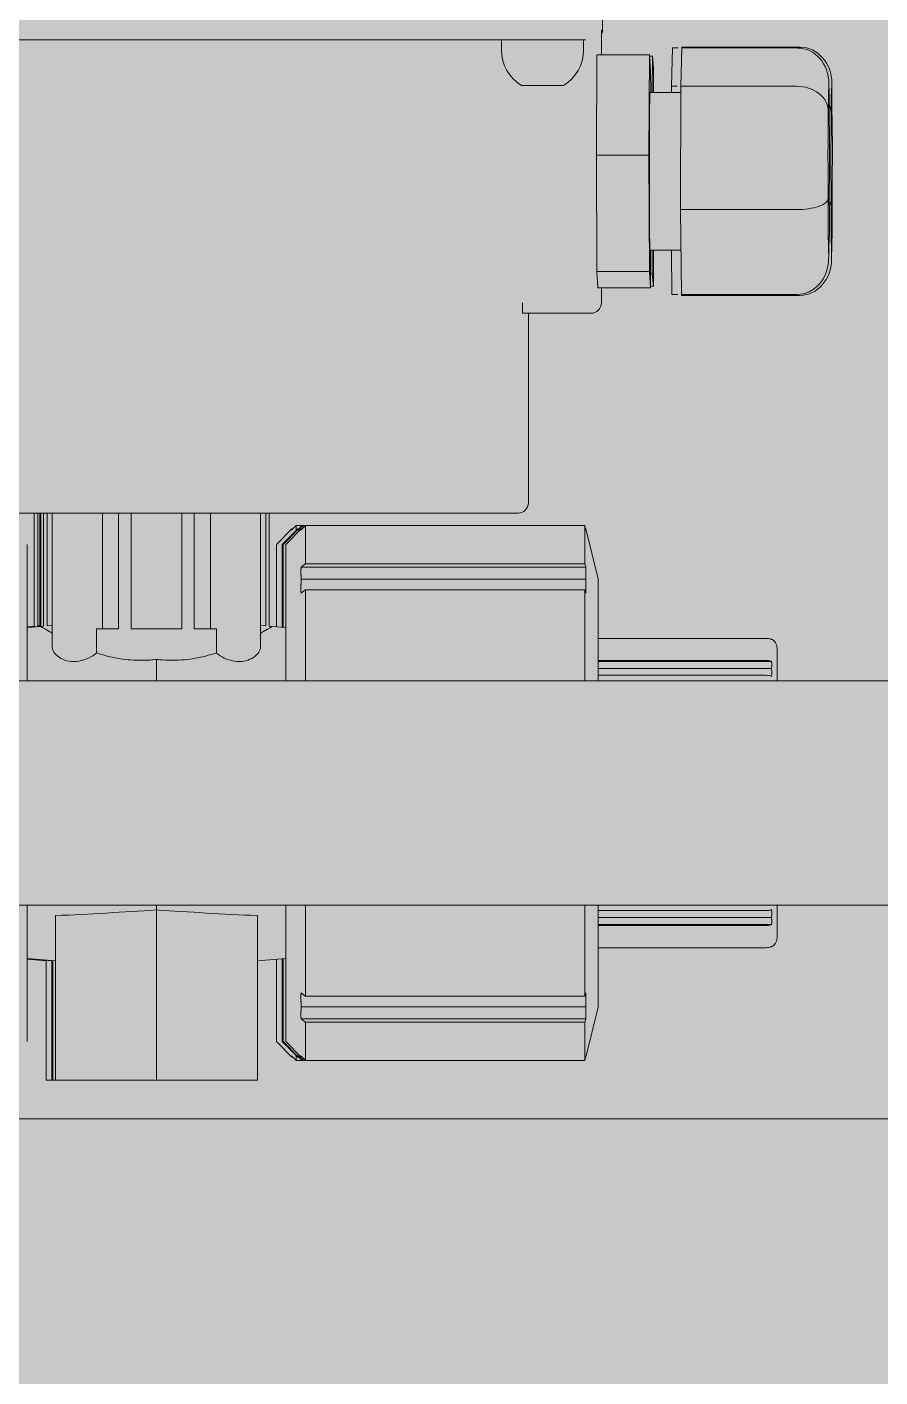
# Model space of a CAD drawing. Header units: centimetres. Extents: x 405564 to 502064, y 46284 to 60634.
# Drawn here: x 484911.67 to 484919.78, y 56693.66 to 56706.49 of the extents above; entities that cross this region are included whole.
import ezdxf

# ---------------------------------------------------------------- set-up
doc = ezdxf.new("R2010")
doc.units = ezdxf.units.CM
doc.layers.get('0').update_dxf_attribs({"color": 8, "lineweight": 9})
doc.layers.add('0-KRCN-MİMARİ-220526', color=8, linetype='Continuous', lineweight=9)
doc.layers.add('Visible (ISO)', color=8, linetype='Continuous', lineweight=18)
doc.layers.add('AS_NOT_MIMARI', color=8, linetype='Continuous')

# ---------------------------------------------------------------- blocks, each defined once
blk = doc.blocks.new('A$Cdfb98813')
h = blk.add_hatch()
h.set_pattern_fill('ANGLE', color=256, scale=0.3)
h.set_pattern_definition([(0, (182.2423, -979.0145), (0, 2.0955), [1.524, -0.5715]), (90, (182.2423, -979.0145), (-2.0955, 1e-16), [1.524, -0.5715])])
h.paths.add_polyline_path([(1918.018, 199.001), (1545.018, 199.001), (1545.018, 300), (1515.018, 300), (1515.018, 199.001), (238.979, 199.001), (238.979, -429.5), (238.979, -658.015), (1918.018, -658.015)])
h.paths.add_polyline_path([(268.979, -429.5), (268.979, 169.001), (1888.018, 169.001), (1888.018, -628.015), (268.979, -628.015), (268.979, -453.5)], flags=16)
h.paths.add_polyline_path([(1888.018, -429.5), (268.979, -429.5), (268.979, -459.5), (1888.018, -459.5)], flags=0)
h = blk.add_hatch()
h.set_pattern_fill('ANGLE', color=256)
h.set_pattern_definition([(0, (-483849.746, -58273.935), (0, 6.985), [5.08, -1.905]), (90, (-483849.746, -58273.935), (-6.985, 4e-16), [5.08, -1.905])])
h.paths.add_polyline_path([(425.139, -15.05), (800.139, -15.05), (800.139, -100), (900, -100), (900.139, -15.05), (1700, -15.05), (1700, -100), (1800, -100), (1800.139, -15.05), (2235.139, -15.05), (2235.139, -206), (425.139, -206.05)])
at = {"layer": 'Visible (ISO)'}
for p, q in [((1067.401, -125.492), (1067.401, -126.092)), ((1066.826, -126.192), (1053.926, -126.192)), ((1066.439, -126.292), (1066.439, -126.192)), ((1066.826, -126.192), (1067.229, -126.192)), ((1067.219, -126.292), (1067.219, -126.192)), ((1067.239, -126.192), (1067.229, -126.192)), ((1068.064, -126.269), (1068.055, -126.633)), ((1068.064, -126.269), (1068.119, -126.269)), ((1068.153, -126.269), (1068.144, -126.633)), ((1068.153, -126.269), (1069.253, -126.269)), ((1068.155, -126.262), (1068.155, -126.269)), ((1068.155, -126.262), (1068.18, -126.262)), ((1068.18, -126.262), (1068.18, -126.269)), ((1068.18, -126.262), (1069.28, -126.262)), ((1067.341, -127.289), (1067.347, -126.335)), ((1067.847, -126.335), (1067.347, -126.335)), ((1067.389, -126.292), (1067.389, -126.335)), ((1067.841, -127.289), (1067.847, -126.335)), ((1067.847, -126.335), (1067.857, -126.487)), ((1067.874, -126.349), (1067.848, -126.349)), ((1067.872, -126.692), (1067.874, -126.349)), ((1067.874, -126.349), (1067.884, -126.466)), ((1067.857, -126.487), (1067.858, -126.692)), ((1067.884, -126.466), (1067.885, -126.692)), ((1066.629, -126.626), (1067.029, -126.626)), ((1068.055, -126.633), (1068.055, -126.692)), ((1068.055, -126.633), (1068.11, -126.633)), ((1068.144, -126.633), (1068.141, -127.806)), ((1068.144, -126.633), (1069.243, -126.633)), ((1069.553, -126.699), (1069.552, -126.604)), ((1069.581, -126.692), (1069.58, -126.598)), ((1068.143, -126.692), (1067.851, -126.692)), ((1069.558, -127.181), (1069.557, -127.086)), ((1069.585, -127.157), (1069.584, -127.064)), ((1069.585, -127.291), (1069.585, -127.158)), ((1067.345, -128.396), (1067.341, -127.289)), ((1067.841, -127.289), (1067.341, -127.289)), ((1067.845, -128.396), (1067.841, -127.289)), ((1069.557, -127.314), (1069.558, -127.182)), ((1068.141, -127.806), (1068.149, -128.614)), ((1068.141, -127.806), (1069.241, -127.806)), ((1069.556, -128.019), (1069.556, -127.886)), ((1069.584, -127.999), (1069.584, -127.866)), ((1069.555, -128.075), (1069.556, -128.023)), ((1069.582, -128.058), (1069.584, -128.003)), ((1068.145, -128.192), (1067.851, -128.192)), ((1067.857, -128.192), (1067.855, -128.549)), ((1067.873, -128.417), (1067.872, -128.192)), ((1067.885, -128.192), (1067.883, -128.535)), ((1068.056, -128.192), (1068.06, -128.614)), ((1069.549, -128.285), (1069.551, -128.233)), ((1069.577, -128.289), (1069.578, -128.234)), ((1067.355, -128.549), (1067.345, -128.396)), ((1067.845, -128.396), (1067.345, -128.396)), ((1067.855, -128.549), (1067.845, -128.396)), ((1067.873, -128.417), (1067.856, -128.417)), ((1067.883, -128.535), (1067.873, -128.417)), ((1067.855, -128.549), (1067.355, -128.549)), ((1067.389, -128.549), (1067.389, -128.692)), ((1067.883, -128.535), (1067.855, -128.535)), ((1068.06, -128.614), (1068.115, -128.614)), ((1068.149, -128.614), (1069.249, -128.614)), ((1068.151, -128.614), (1068.151, -128.621)), ((1068.151, -128.621), (1068.177, -128.621)), ((1068.176, -128.614), (1068.177, -128.621)), ((1068.177, -128.621), (1069.276, -128.621)), ((1066.741, -128.792), (1066.641, -128.792)), ((1066.695, -130.592), (1066.695, -128.792)), ((1067.241, -128.792), (1066.741, -128.792)), ((1067.289, -128.792), (1067.241, -128.792)), ((1066.132, -130.692), (1054.632, -130.692)), ((1061.997, -130.692), (1061.997, -131.766)), ((1062.031, -130.692), (1062.031, -131.763)), ((1062.052, -130.692), (1062.052, -131.766)), ((1062.06, -130.692), (1062.06, -131.766)), ((1062.085, -130.692), (1062.085, -131.766)), ((1062.12, -130.692), (1062.12, -131.763)), ((1062.169, -130.692), (1062.169, -131.962)), ((1062.646, -131.792), (1062.646, -130.692)), ((1062.799, -130.692), (1062.799, -131.792)), ((1062.919, -130.692), (1062.919, -131.792)), ((1063.399, -130.692), (1063.399, -131.792)), ((1063.519, -130.692), (1063.519, -131.792)), ((1063.672, -131.792), (1063.672, -130.692)), ((1064.149, -130.692), (1064.149, -131.962)), ((1064.198, -130.692), (1064.198, -131.763)), ((1064.232, -130.692), (1064.232, -131.766)), ((1066.132, -130.692), (1066.535, -130.692)), ((1066.595, -130.692), (1066.535, -130.692)), ((1066.595, -130.692), (1066.595, -130.692)), ((1064.3, -130.988), (1064.447, -130.841)), ((1064.355, -130.988), (1064.502, -130.841)), ((1064.364, -130.988), (1064.511, -130.841)), ((1064.389, -130.988), (1064.536, -130.841)), ((1064.447, -130.841), (1064.456, -130.841)), ((1064.541, -130.81), (1064.487, -130.81)), ((1064.487, -130.81), (1064.487, -130.857)), ((1064.502, -130.841), (1064.511, -130.841)), ((1064.511, -130.841), (1064.519, -130.841)), ((1064.536, -130.841), (1064.545, -130.841)), ((1064.55, -130.81), (1064.541, -130.81)), ((1064.541, -130.81), (1064.541, -130.819)), ((1064.575, -130.81), (1064.55, -130.81)), ((1064.55, -130.81), (1064.55, -130.836)), ((1067.231, -130.81), (1064.575, -130.81)), ((1064.575, -130.81), (1064.575, -131.172)), ((1067.231, -130.81), (1067.241, -130.852)), ((1067.231, -131.172), (1067.231, -130.81)), ((1067.238, -130.841), (1067.24, -130.841)), ((1067.359, -131.315), (1067.24, -130.841)), ((1061.929, -132.285), (1061.929, -130.988)), ((1064.3, -131.771), (1064.3, -130.988)), ((1064.355, -131.776), (1064.355, -130.988)), ((1064.364, -131.777), (1064.364, -130.988)), ((1064.389, -132.285), (1064.389, -130.988)), ((1067.241, -131.206), (1064.534, -131.206)), ((1064.575, -131.172), (1067.231, -131.172)), ((1067.241, -131.206), (1067.231, -131.172)), ((1064.536, -131.32), (1067.24, -131.32)), ((1067.359, -131.315), (1067.359, -132.285)), ((1067.231, -131.419), (1064.575, -131.419)), ((1064.575, -131.419), (1064.575, -132.285)), ((1067.231, -131.419), (1067.241, -131.453)), ((1067.231, -132.285), (1067.231, -131.419)), ((1061.929, -131.771), (1061.97, -131.768)), ((1061.929, -131.776), (1062.025, -131.768)), ((1061.929, -131.777), (1062.034, -131.768)), ((1061.929, -131.779), (1062.059, -131.768)), ((1061.997, -131.766), (1061.97, -131.768)), ((1062.052, -131.766), (1062.025, -131.768)), ((1062.052, -131.761), (1062.031, -131.763)), ((1062.06, -131.766), (1062.034, -131.768)), ((1062.085, -131.766), (1062.059, -131.768)), ((1062.169, -131.758), (1062.12, -131.763)), ((1062.799, -131.792), (1062.588, -131.792)), ((1062.588, -132.02), (1062.588, -131.792)), ((1062.919, -131.792), (1063.399, -131.792)), ((1063.519, -131.792), (1063.73, -131.792)), ((1063.73, -132.02), (1063.73, -131.792)), ((1064.149, -131.758), (1064.198, -131.763)), ((1064.232, -131.766), (1064.259, -131.768)), ((1064.389, -131.779), (1064.259, -131.768)), ((1067.359, -131.882), (1068.959, -131.882)), ((1069.006, -131.888), (1068.995, -131.888)), ((1069.059, -132.285), (1069.059, -131.977)), ((1063.159, -132.285), (1063.159, -132.082)), ((1068.959, -132.092), (1067.359, -132.092)), ((1069.007, -132.102), (1067.359, -132.102)), ((1069.006, -132.168), (1067.359, -132.168)), ((1056.614, -132.285), (1112.132, -132.285)), ((1067.359, -132.233), (1068.959, -132.233)), ((1056.614, -134.418), (1112.132, -134.418)), ((1061.929, -135.715), (1061.929, -134.418)), ((1063.159, -134.463), (1063.159, -134.418)), ((1063.159, -134.463), (1063.159, -136.082)), ((1064.389, -135.715), (1064.389, -134.418)), ((1064.575, -134.418), (1064.575, -135.284)), ((1067.231, -135.284), (1067.231, -134.418)), ((1067.359, -134.418), (1067.359, -135.388)), ((1068.959, -134.47), (1067.359, -134.47)), ((1069.059, -134.727), (1069.059, -134.418)), ((1062.199, -134.517), (1062.199, -136.082)), ((1064.119, -134.517), (1064.119, -136.082)), ((1069.006, -134.535), (1067.359, -134.535)), ((1069.007, -134.601), (1067.359, -134.601)), ((1067.359, -134.612), (1068.959, -134.612)), ((1068.959, -134.822), (1067.359, -134.822)), ((1069.006, -134.815), (1068.995, -134.815)), ((1061.929, -134.924), (1062.199, -134.948)), ((1061.929, -134.926), (1062.174, -134.948)), ((1061.929, -134.927), (1062.165, -134.948)), ((1061.929, -134.932), (1062.11, -134.948)), ((1062.11, -134.943), (1062.11, -136.082)), ((1062.165, -134.947), (1062.165, -136.082)), ((1062.174, -134.945), (1062.174, -136.082)), ((1064.389, -134.924), (1064.119, -134.948)), ((1064.3, -135.715), (1064.3, -134.932)), ((1064.355, -135.715), (1064.355, -134.927)), ((1064.364, -135.715), (1064.364, -134.926)), ((1067.241, -135.25), (1067.231, -135.284)), ((1064.536, -135.383), (1067.24, -135.383)), ((1064.575, -135.284), (1067.231, -135.284)), ((1067.241, -135.497), (1064.534, -135.497)), ((1067.231, -135.531), (1067.241, -135.497)), ((1067.359, -135.388), (1067.24, -135.862)), ((1067.231, -135.531), (1064.575, -135.531)), ((1064.575, -135.531), (1064.575, -135.893)), ((1067.231, -135.893), (1067.231, -135.531)), ((1064.3, -135.715), (1064.447, -135.862)), ((1064.355, -135.715), (1064.502, -135.862)), ((1064.364, -135.715), (1064.511, -135.862)), ((1064.389, -135.715), (1064.536, -135.862)), ((1064.447, -135.862), (1064.456, -135.862)), ((1064.487, -135.847), (1064.487, -135.893)), ((1064.487, -135.893), (1064.541, -135.893)), ((1064.502, -135.862), (1064.511, -135.862)), ((1064.511, -135.862), (1064.519, -135.862)), ((1064.536, -135.862), (1064.545, -135.862)), ((1064.541, -135.884), (1064.541, -135.893)), ((1064.541, -135.893), (1064.55, -135.893)), ((1064.55, -135.867), (1064.55, -135.893)), ((1064.55, -135.893), (1064.575, -135.893)), ((1064.575, -135.893), (1067.231, -135.893)), ((1067.241, -135.851), (1067.231, -135.893)), ((1067.238, -135.862), (1067.24, -135.862)), ((1062.165, -136.082), (1062.11, -136.082)), ((1062.174, -136.082), (1062.165, -136.082)), ((1062.199, -136.082), (1062.174, -136.082)), ((1063.159, -136.082), (1062.199, -136.082)), ((1063.159, -136.082), (1064.119, -136.082)), ((989.155, -136.45), (1151.675, -136.45))]:
    blk.add_line(p, q, dxfattribs=at)
for centre, radius, start, end in [((1067.301, -126.092), 0.1, 332.7904, 0), ((1066.829, -126.292), 0.39, 180, 239.1437), ((1066.829, -126.292), 0.39, 300.8563, 0), ((1067.289, -128.692), 0.1, 270, 0), ((1066.595, -130.592), 0.1, 270, 0), ((1068.959, -131.977), 0.1, 0, 61.9169), ((1068.959, -134.727), 0.1, 298.0831, 0)]:
    blk.add_arc(centre, radius, start, end, dxfattribs=at)
for centre, major_axis, ratio, start_param, end_param in [((1069.252, -126.608), (-0.003, -0.338), 0.886471, 1.578342, 3.149138), ((1069.28, -126.603), (-0.002, -0.34), 0.881137, 1.576964, 3.147761), ((1069.246, -126.867), (-0.3, 0.004), 0.777691, 3.159586, 4.730383), ((1067.851, -127.442), (0, -0.75), 0.008331, 3.141593, 6.283185), ((1069.273, -126.886), (-0.3, 0.004), 0.752004, 3.158394, 3.515039), ((1069.285, -127.159), (-0.3, -0.001), 0.382752, 3.130959, 3.14375), ((1069.258, -127.183), (-0.3, -0.001), 0.350227, 3.131145, 3.143513), ((1069.244, -127.701), (-0.3, -0.001), 0.350227, 1.560348, 3.131145), ((1069.272, -127.725), (-0.3, -0.001), 0.382752, 2.815094, 3.130959), ((1069.256, -128.017), (-0.3, 0.004), 0.777691, 3.132127, 3.159586), ((1069.284, -127.998), (-0.3, 0.004), 0.752004, 3.133268, 3.158394), ((1069.249, -128.275), (0.003, 0.338), 0.886471, 3.149138, 4.719935), ((1069.277, -128.281), (0.002, 0.34), 0.881137, 3.147761, 4.718557), ((1059.951, -133.352), (7.936, 0), 0.153091, 4.99962, 5.128566), ((1066.367, -133.352), (-7.936, 0), 0.153091, 1.154619, 1.283565), ((1057.205, -135.3), (10.036, 0), 0.629301, 6.270099, 6.291053)]:
    blk.add_ellipse(centre, major_axis=major_axis, ratio=ratio, start_param=start_param, end_param=end_param, dxfattribs=at)
for points, knots in [([(1067.391, -126.099), (1067.391, -126.099), (1067.39, -126.1), (1067.39, -126.102), (1067.39, -126.105), (1067.39, -126.113), (1067.39, -126.121), (1067.39, -126.141), (1067.39, -126.155), (1067.389, -126.187), (1067.389, -126.205), (1067.389, -126.246), (1067.389, -126.269), (1067.389, -126.292)], [0.1657536, 0.1657536, 0.1657536, 0.1657536, 0.1799379, 0.1799379, 0.2084468, 0.2084468, 0.2559441, 0.2559441, 0.3148536, 0.3148536, 0.3770022, 0.3770022, 0.4446661, 0.4446661, 0.4446661, 0.4446661]), ([(1069.551, -126.644), (1069.551, -126.645), (1069.551, -126.645), (1069.551, -126.647), (1069.551, -126.65), (1069.55, -126.665), (1069.548, -126.684), (1069.547, -126.733), (1069.547, -126.764), (1069.547, -126.809), (1069.547, -126.819), (1069.547, -126.829), (1069.547, -126.83), (1069.547, -126.83)], [-0.0022806, -0.0022806, -0.0022806, -0.0022806, 0, 0, 0.0622832, 0.0622832, 0.305307, 0.305307, 0.5483308, 0.5483308, 0.610614, 0.610614, 0.6128945, 0.6128945, 0.6128945, 0.6128945]), ([(1069.579, -126.643), (1069.579, -126.643), (1069.579, -126.643), (1069.578, -126.646), (1069.578, -126.649), (1069.577, -126.668), (1069.575, -126.689), (1069.574, -126.743), (1069.574, -126.775), (1069.574, -126.824), (1069.574, -126.834), (1069.574, -126.845), (1069.574, -126.845), (1069.574, -126.846)], [-0.0022806, -0.0022806, -0.0022806, -0.0022806, 0, 0, 0.0622832, 0.0622832, 0.3053068, 0.3053068, 0.5483304, 0.5483304, 0.6106135, 0.6106135, 0.6128941, 0.6128941, 0.6128941, 0.6128941]), ([(1069.557, -127.101), (1069.557, -127.101), (1069.557, -127.1), (1069.557, -127.083), (1069.557, -127.066), (1069.555, -126.987), (1069.554, -126.928), (1069.553, -126.818), (1069.553, -126.768), (1069.553, -126.712), (1069.553, -126.701), (1069.553, -126.69), (1069.553, -126.69), (1069.553, -126.689)], [-0.0022806, -0.0022806, -0.0022806, -0.0022806, 0, 0, 0.0622833, 0.0622833, 0.3053075, 0.3053075, 0.5483316, 0.5483316, 0.6106149, 0.6106149, 0.6128955, 0.6128955, 0.6128955, 0.6128955]), ([(1069.584, -127.08), (1069.584, -127.079), (1069.584, -127.079), (1069.584, -127.062), (1069.584, -127.046), (1069.583, -126.968), (1069.581, -126.911), (1069.58, -126.805), (1069.581, -126.757), (1069.581, -126.703), (1069.581, -126.693), (1069.58, -126.682), (1069.58, -126.682), (1069.58, -126.681)], [-0.0022806, -0.0022806, -0.0022806, -0.0022806, 0, 0, 0.0622832, 0.0622832, 0.3053069, 0.3053069, 0.5483307, 0.5483307, 0.6106139, 0.6106139, 0.6128945, 0.6128945, 0.6128945, 0.6128945]), ([(1069.545, -126.985), (1069.545, -126.986), (1069.545, -126.986), (1069.545, -127.006), (1069.545, -127.025), (1069.544, -127.12), (1069.543, -127.198), (1069.543, -127.357), (1069.544, -127.437), (1069.544, -127.539), (1069.544, -127.559), (1069.544, -127.581), (1069.544, -127.582), (1069.544, -127.582)], [-0.0022806, -0.0022806, -0.0022806, -0.0022806, 0, 0, 0.0622832, 0.0622832, 0.3053072, 0.3053072, 0.5483312, 0.5483312, 0.6106144, 0.6106144, 0.612895, 0.612895, 0.612895, 0.612895]), ([(1069.573, -127.005), (1069.573, -127.005), (1069.573, -127.006), (1069.573, -127.026), (1069.573, -127.045), (1069.572, -127.141), (1069.571, -127.22), (1069.57, -127.379), (1069.571, -127.46), (1069.572, -127.562), (1069.572, -127.583), (1069.572, -127.604), (1069.572, -127.605), (1069.572, -127.606)], [-0.0022805, -0.0022805, -0.0022805, -0.0022805, 0, 0, 0.0622831, 0.0622831, 0.3053063, 0.3053063, 0.5483296, 0.5483296, 0.6106127, 0.6106127, 0.6128932, 0.6128932, 0.6128932, 0.6128932]), ([(1069.556, -127.898), (1069.556, -127.898), (1069.556, -127.897), (1069.556, -127.877), (1069.556, -127.858), (1069.556, -127.763), (1069.555, -127.686), (1069.556, -127.527), (1069.557, -127.446), (1069.557, -127.345), (1069.557, -127.324), (1069.557, -127.302), (1069.557, -127.302), (1069.557, -127.301)], [-0.0022806, -0.0022806, -0.0022806, -0.0022806, 0, 0, 0.0622833, 0.0622833, 0.3053073, 0.3053073, 0.5483313, 0.5483313, 0.6106146, 0.6106146, 0.6128952, 0.6128952, 0.6128952, 0.6128952]), ([(1069.584, -127.879), (1069.584, -127.878), (1069.584, -127.877), (1069.584, -127.857), (1069.584, -127.838), (1069.584, -127.742), (1069.583, -127.664), (1069.583, -127.504), (1069.584, -127.423), (1069.585, -127.321), (1069.585, -127.301), (1069.585, -127.279), (1069.585, -127.278), (1069.585, -127.278)], [-0.0022805, -0.0022805, -0.0022805, -0.0022805, 0, 0, 0.0622831, 0.0622831, 0.3053064, 0.3053064, 0.5483297, 0.5483297, 0.6106128, 0.6106128, 0.6128934, 0.6128934, 0.6128934, 0.6128934]), ([(1069.549, -128.194), (1069.549, -128.194), (1069.549, -128.193), (1069.548, -128.182), (1069.548, -128.171), (1069.547, -128.115), (1069.545, -128.065), (1069.544, -127.956), (1069.545, -127.896), (1069.545, -127.817), (1069.545, -127.801), (1069.545, -127.783), (1069.545, -127.783), (1069.545, -127.782)], [-0.612894, -0.612894, -0.612894, -0.612894, -0.6106135, -0.6106135, -0.5483303, -0.5483303, -0.3053067, -0.3053067, -0.0622832, -0.0622832, 0, 0, 0.0022806, 0.0022806, 0.0022806, 0.0022806]), ([(1069.576, -128.202), (1069.576, -128.201), (1069.576, -128.201), (1069.576, -128.19), (1069.576, -128.18), (1069.575, -128.126), (1069.573, -128.079), (1069.572, -127.973), (1069.572, -127.915), (1069.573, -127.838), (1069.573, -127.821), (1069.572, -127.805), (1069.572, -127.804), (1069.572, -127.803)], [-0.6128939, -0.6128939, -0.6128939, -0.6128939, -0.6106134, -0.6106134, -0.5483302, -0.5483302, -0.3053067, -0.3053067, -0.0622832, -0.0622832, 0, 0, 0.0022805, 0.0022805, 0.0022805, 0.0022805]), ([(1069.555, -128.053), (1069.555, -128.054), (1069.555, -128.054), (1069.555, -128.064), (1069.555, -128.074), (1069.553, -128.12), (1069.552, -128.15), (1069.551, -128.2), (1069.551, -128.218), (1069.551, -128.233), (1069.55, -128.236), (1069.55, -128.239), (1069.55, -128.239), (1069.55, -128.239)], [-0.6128944, -0.6128944, -0.6128944, -0.6128944, -0.6106139, -0.6106139, -0.5483307, -0.5483307, -0.3053069, -0.3053069, -0.0622832, -0.0622832, 0, 0, 0.0022806, 0.0022806, 0.0022806, 0.0022806]), ([(1069.583, -128.038), (1069.583, -128.038), (1069.583, -128.038), (1069.583, -128.049), (1069.582, -128.06), (1069.581, -128.108), (1069.58, -128.141), (1069.578, -128.195), (1069.578, -128.215), (1069.578, -128.234), (1069.578, -128.237), (1069.578, -128.24), (1069.578, -128.24), (1069.578, -128.24)], [-0.6128937, -0.6128937, -0.6128937, -0.6128937, -0.6106132, -0.6106132, -0.54833, -0.54833, -0.3053066, -0.3053066, -0.0622831, -0.0622831, 0, 0, 0.0022805, 0.0022805, 0.0022805, 0.0022805]), ([(1069.548, -128.175), (1069.549, -128.189), (1069.549, -128.2), (1069.549, -128.213), (1069.549, -128.216), (1069.549, -128.216)], [0, 0, 0, 0, 0.1151857, 0.1151857, 0.1927233, 0.1927233, 0.1927233, 0.1927233]), ([(1069.576, -128.183), (1069.576, -128.195), (1069.576, -128.204), (1069.577, -128.213), (1069.577, -128.215), (1069.577, -128.216), (1069.577, -128.216), (1069.577, -128.216)], [0, 0, 0, 0, 0.1071536, 0.1071536, 0.1631654, 0.1631654, 0.1720958, 0.1720958, 0.1720958, 0.1720958]), ([(1066.641, -128.792), (1066.641, -128.792), (1066.64, -128.783), (1066.64, -128.752), (1066.64, -128.719), (1066.639, -128.692)], [-0.194026, -0.194026, -0.194026, -0.194026, -0.1175628, -0.1175628, 0, 0, 0, 0]), ([(1062.169, -131.832), (1062.159, -131.826), (1062.149, -131.821), (1062.086, -131.785), (1062.059, -131.768), (1062.059, -131.768)], [1.1590686, 1.1590686, 1.1590686, 1.1590686, 1.2291571, 1.2291571, 1.6409183, 1.6409183, 1.6409183, 1.6409183]), ([(1064.149, -131.832), (1064.159, -131.826), (1064.169, -131.821), (1064.232, -131.785), (1064.259, -131.768), (1064.259, -131.768)], [-2.1227679, -2.1227679, -2.1227679, -2.1227679, -2.0526795, -2.0526795, -1.6409183, -1.6409183, -1.6409183, -1.6409183]), ([(1069.007, -131.894), (1069.004, -131.892), (1069.001, -131.891), (1068.986, -131.884), (1068.971, -131.882), (1068.959, -131.882)], [0.54557409, 0.54557409, 0.54557409, 0.54557409, 0.55654158, 0.55654158, 0.59352463, 0.59352463, 0.59352463, 0.59352463]), ([(1069.007, -131.894), (1069.009, -131.893), (1069.009, -131.892), (1069.009, -131.891), (1069.008, -131.89), (1069.006, -131.888)], [0.3542386, 0.3542386, 0.3542386, 0.3542386, 0.4024589, 0.4024589, 0.4682307, 0.4682307, 0.4682307, 0.4682307]), ([(1062.169, -131.962), (1062.169, -131.978), (1062.174, -131.995), (1062.196, -132.031), (1062.215, -132.049), (1062.256, -132.075), (1062.28, -132.087), (1062.335, -132.101), (1062.366, -132.103), (1062.396, -132.101), (1062.428, -132.099), (1062.462, -132.091), (1062.522, -132.067), (1062.549, -132.051), (1062.576, -132.03), (1062.582, -132.025), (1062.588, -132.02)], [1.1825316, 1.1825316, 1.1825316, 1.1825316, 1.2777219, 1.2777219, 1.3844383, 1.3844383, 1.4732154, 1.4732154, 1.5619924, 1.5619924, 1.5619924, 1.6601388, 1.6601388, 1.7582851, 1.7582851, 1.7866778, 1.7866778, 1.7866778, 1.7866778]), ([(1063.159, -132.082), (1063.138, -132.084), (1063.117, -132.086), (1063.096, -132.088), (1063.028, -132.092), (1062.959, -132.091), (1062.823, -132.078), (1062.756, -132.066), (1062.656, -132.041), (1062.622, -132.031), (1062.588, -132.02)], [-0.0630724, -0.0630724, -0.0630724, -0.0630724, 0, 0, 0, 0.204349, 0.204349, 0.4086979, 0.4086979, 0.5247556, 0.5247556, 0.5247556, 0.5247556]), ([(1063.159, -132.082), (1063.18, -132.084), (1063.201, -132.086), (1063.29, -132.092), (1063.359, -132.091), (1063.495, -132.078), (1063.562, -132.066), (1063.661, -132.041), (1063.696, -132.031), (1063.73, -132.02)], [-3.344909, -3.344909, -3.344909, -3.344909, -3.2818365, -3.2818365, -3.0774876, -3.0774876, -2.8731386, -2.8731386, -2.757081, -2.757081, -2.757081, -2.757081]), ([(1064.149, -131.962), (1064.149, -131.978), (1064.144, -131.995), (1064.122, -132.031), (1064.103, -132.049), (1064.062, -132.075), (1064.037, -132.087), (1063.982, -132.101), (1063.952, -132.103), (1063.89, -132.099), (1063.856, -132.091), (1063.796, -132.067), (1063.769, -132.051), (1063.742, -132.03), (1063.736, -132.025), (1063.73, -132.02)], [-1.1691508, -1.1691508, -1.1691508, -1.1691508, -1.0739604, -1.0739604, -0.967244, -0.967244, -0.878467, -0.878467, -0.7896899, -0.7896899, -0.6915436, -0.6915436, -0.5933972, -0.5933972, -0.5650046, -0.5650046, -0.5650046, -0.5650046]), ([(1068.959, -132.092), (1068.971, -132.092), (1068.986, -132.094), (1069.001, -132.099), (1069.004, -132.1), (1069.007, -132.102)], [0, 0, 0, 0, 0.03698305, 0.03698305, 0.04795054, 0.04795054, 0.04795054, 0.04795054]), ([(1069.006, -132.168), (1069.008, -132.155), (1069.009, -132.142), (1069.009, -132.121), (1069.009, -132.111), (1069.007, -132.102)], [0.3366871, 0.3366871, 0.3366871, 0.3366871, 0.4024589, 0.4024589, 0.4506792, 0.4506792, 0.4506792, 0.4506792]), ([(1069.007, -132.243), (1069.009, -132.232), (1069.009, -132.221), (1069.009, -132.198), (1069.008, -132.183), (1069.006, -132.168)], [0.3542386, 0.3542386, 0.3542386, 0.3542386, 0.4024589, 0.4024589, 0.4682307, 0.4682307, 0.4682307, 0.4682307]), ([(1069.007, -132.243), (1069.004, -132.242), (1069.001, -132.24), (1068.986, -132.235), (1068.971, -132.233), (1068.959, -132.233)], [0.54557287, 0.54557287, 0.54557287, 0.54557287, 0.55650825, 0.55650825, 0.59352464, 0.59352464, 0.59352464, 0.59352464]), ([(1068.959, -134.47), (1068.971, -134.47), (1068.986, -134.468), (1069.001, -134.463), (1069.004, -134.462), (1069.007, -134.46)], [0, 0, 0, 0, 0.03698305, 0.03698305, 0.04795054, 0.04795054, 0.04795054, 0.04795054]), ([(1069.006, -134.535), (1069.008, -134.52), (1069.009, -134.506), (1069.009, -134.482), (1069.009, -134.471), (1069.007, -134.46)], [0.3366871, 0.3366871, 0.3366871, 0.3366871, 0.4024589, 0.4024589, 0.4506792, 0.4506792, 0.4506792, 0.4506792]), ([(1069.007, -134.601), (1069.004, -134.603), (1069.001, -134.604), (1068.986, -134.609), (1068.971, -134.612), (1068.959, -134.612)], [0.54557409, 0.54557409, 0.54557409, 0.54557409, 0.55654158, 0.55654158, 0.59352463, 0.59352463, 0.59352463, 0.59352463]), ([(1069.007, -134.601), (1069.009, -134.592), (1069.009, -134.582), (1069.009, -134.562), (1069.008, -134.548), (1069.006, -134.535)], [0.3542386, 0.3542386, 0.3542386, 0.3542386, 0.4024589, 0.4024589, 0.4682307, 0.4682307, 0.4682307, 0.4682307]), ([(1068.959, -134.822), (1068.971, -134.822), (1068.986, -134.819), (1069.001, -134.813), (1069.004, -134.811), (1069.007, -134.809)], [0, 0, 0, 0, 0.03698305, 0.03698305, 0.04795054, 0.04795054, 0.04795054, 0.04795054]), ([(1069.006, -134.815), (1069.008, -134.814), (1069.009, -134.813), (1069.009, -134.811), (1069.009, -134.81), (1069.007, -134.809)], [0.3366871, 0.3366871, 0.3366871, 0.3366871, 0.4024589, 0.4024589, 0.4506792, 0.4506792, 0.4506792, 0.4506792])]:
    blk.add_open_spline(points, degree=3, knots=knots, dxfattribs=at)
for points in [[(1069.547, -126.82), (1069.546, -126.87), (1069.546, -126.932), (1069.545, -126.999)], [(1069.574, -126.835), (1069.573, -126.888), (1069.573, -126.95), (1069.573, -127.019)], [(1069.544, -127.569), (1069.544, -127.647), (1069.545, -127.723), (1069.545, -127.794)], [(1069.572, -127.592), (1069.572, -127.67), (1069.572, -127.746), (1069.572, -127.815)], [(1061.977, -131.772), (1061.972, -131.769), (1061.97, -131.768), (1061.97, -131.768)], [(1062.026, -131.769), (1062.025, -131.768), (1062.025, -131.768), (1062.025, -131.768)], [(1062.037, -131.77), (1062.035, -131.769), (1062.034, -131.768), (1062.034, -131.768)]]:
    blk.add_open_spline(points, degree=3, dxfattribs=at)
for points, weights in [([(1064.445, -130.852), (1064.442, -130.846), (1064.447, -130.841)], [1.5597989968, 1.56082836341, 1.55911680131]), ([(1064.487, -130.81), (1064.466, -130.831), (1064.445, -130.852)], [1.02199171203, 1.0207070589, 1.01935490038]), ([(1064.5, -130.852), (1064.497, -130.846), (1064.502, -130.841)], [1.55983251361, 1.56079986698, 1.55911680131]), ([(1064.508, -130.852), (1064.505, -130.846), (1064.511, -130.841)], [1.5597989968, 1.56082836341, 1.55911680131]), ([(1064.55, -130.81), (1064.529, -130.831), (1064.508, -130.852)], [1.02199171202, 1.02070705889, 1.01935490037]), ([(1064.541, -130.81), (1064.526, -130.826), (1064.511, -130.841)], [1.02199171205, 1.0210480556, 1.02006797458]), ([(1064.534, -130.852), (1064.531, -130.846), (1064.536, -130.841)], [1.5597989968, 1.56082836341, 1.55911680131]), ([(1064.575, -130.81), (1064.554, -130.831), (1064.534, -130.852)], [1.02199171202, 1.02070705889, 1.01935490037]), ([(1067.24, -130.841), (1067.242, -130.846), (1067.241, -130.852)], [3.23888053736, 3.24243610496, 3.24029771772]), ([(1064.534, -131.206), (1064.531, -131.263), (1064.536, -131.32)], [1.55979899676, 1.56082836338, 1.5591168013]), ([(1064.575, -131.172), (1064.554, -131.189), (1064.534, -131.206)], [1.02199171205, 1.02070705892, 1.0193549004]), ([(1067.241, -131.206), (1067.242, -131.263), (1067.24, -131.32)], [3.23952660416, 3.24166448254, 3.23810976111]), ([(1064.534, -131.453), (1064.531, -131.387), (1064.536, -131.32)], [1.5597989968, 1.56082836341, 1.55911680131]), ([(1067.24, -131.32), (1067.242, -131.387), (1067.241, -131.453)], [3.23888053736, 3.24243610496, 3.24029771772]), ([(1064.575, -131.419), (1064.554, -131.436), (1064.534, -131.453)], [1.02199171205, 1.02070705892, 1.0193549004]), ([(1064.534, -135.25), (1064.531, -135.317), (1064.536, -135.383)], [1.55969605482, 1.5607253535, 1.55901390437]), ([(1064.575, -135.284), (1064.554, -135.267), (1064.534, -135.25)], [1.02199171203, 1.0207070589, 1.01935490039]), ([(1064.534, -135.497), (1064.531, -135.44), (1064.536, -135.383)], [1.5597989968, 1.56082836341, 1.55911680131]), ([(1067.24, -135.383), (1067.242, -135.44), (1067.241, -135.497)], [3.23888053736, 3.24243610496, 3.24029771772]), ([(1064.575, -135.531), (1064.554, -135.514), (1064.534, -135.497)], [1.02199171202, 1.02070705889, 1.01935490038]), ([(1064.445, -135.851), (1064.442, -135.857), (1064.447, -135.862)], [1.55979899676, 1.56082836338, 1.5591168013]), ([(1064.487, -135.893), (1064.466, -135.872), (1064.445, -135.851)], [1.02199171202, 1.0207070589, 1.01935490038]), ([(1064.5, -135.851), (1064.497, -135.857), (1064.502, -135.862)], [1.55983251359, 1.56079986695, 1.5591168013]), ([(1064.508, -135.851), (1064.505, -135.857), (1064.511, -135.862)], [1.55979899676, 1.56082836338, 1.5591168013]), ([(1064.55, -135.893), (1064.529, -135.872), (1064.508, -135.851)], [1.021991712, 1.02070705888, 1.01935490036]), ([(1064.541, -135.893), (1064.526, -135.878), (1064.511, -135.862)], [1.02199171202, 1.02104805557, 1.02006797456]), ([(1064.534, -135.851), (1064.531, -135.857), (1064.536, -135.862)], [1.55979899676, 1.56082836338, 1.5591168013]), ([(1064.575, -135.893), (1064.554, -135.872), (1064.534, -135.851)], [1.02199171199, 1.02070705886, 1.01935490035]), ([(1067.241, -135.851), (1067.242, -135.857), (1067.24, -135.862)], [3.23952660416, 3.24166448254, 3.23810976111])]:
    blk.add_rational_spline(points, weights, degree=2, dxfattribs=at)
blk = doc.blocks.new('A$C6A10306C')
at = {"layer": 'AS_NOT_MIMARI'}
blk.add_blockref('A$Cdfb98813', (13285.68, -3801.454), dxfattribs=at)

msp = doc.modelspace()

# ---------------------------------------------------------------- block references
at = {"layer": '0-KRCN-MİMARİ-220526'}
msp.add_blockref('A$C6A10306C', (470564.066, 60634.016), dxfattribs=at)

doc.saveas('drawing.dxf')
